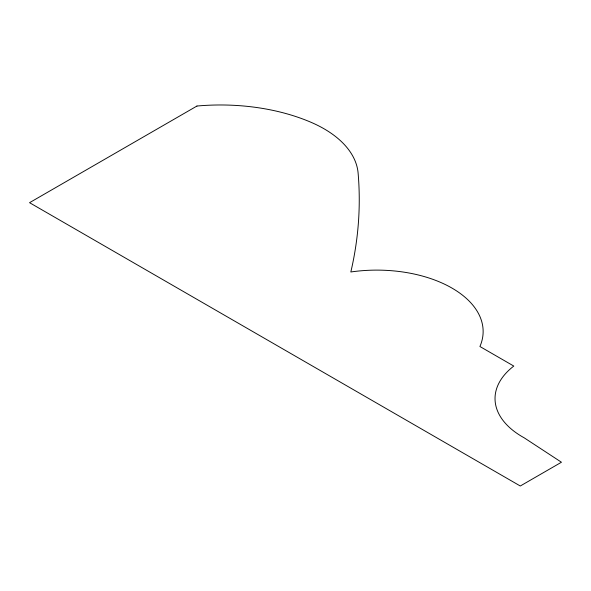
<?xml version="1.0" encoding="UTF-8"?>
<svg xmlns="http://www.w3.org/2000/svg" width="591" height="591" viewBox="0 0 591 591"><rect width="100%" height="100%" fill="white"/><g stroke="black" fill="none" stroke-linecap="round" stroke-linejoin="round"><path stroke-width="0.89" d="M196.958 106.033L29.55 202.683L520.287 486.001L561.45 462.236L524.091 437.761A93.829 54.173 0 0 1 513.793 366.065L479.914 346.503A106.328 61.39 0 0 0 350.825 271.978A933.669 539.051 0 0 0 358.072 172.646A117.018 67.559 0 0 0 311.361 122.44A151.717 87.594 0 0 0 196.958 106.033"/></g></svg>
